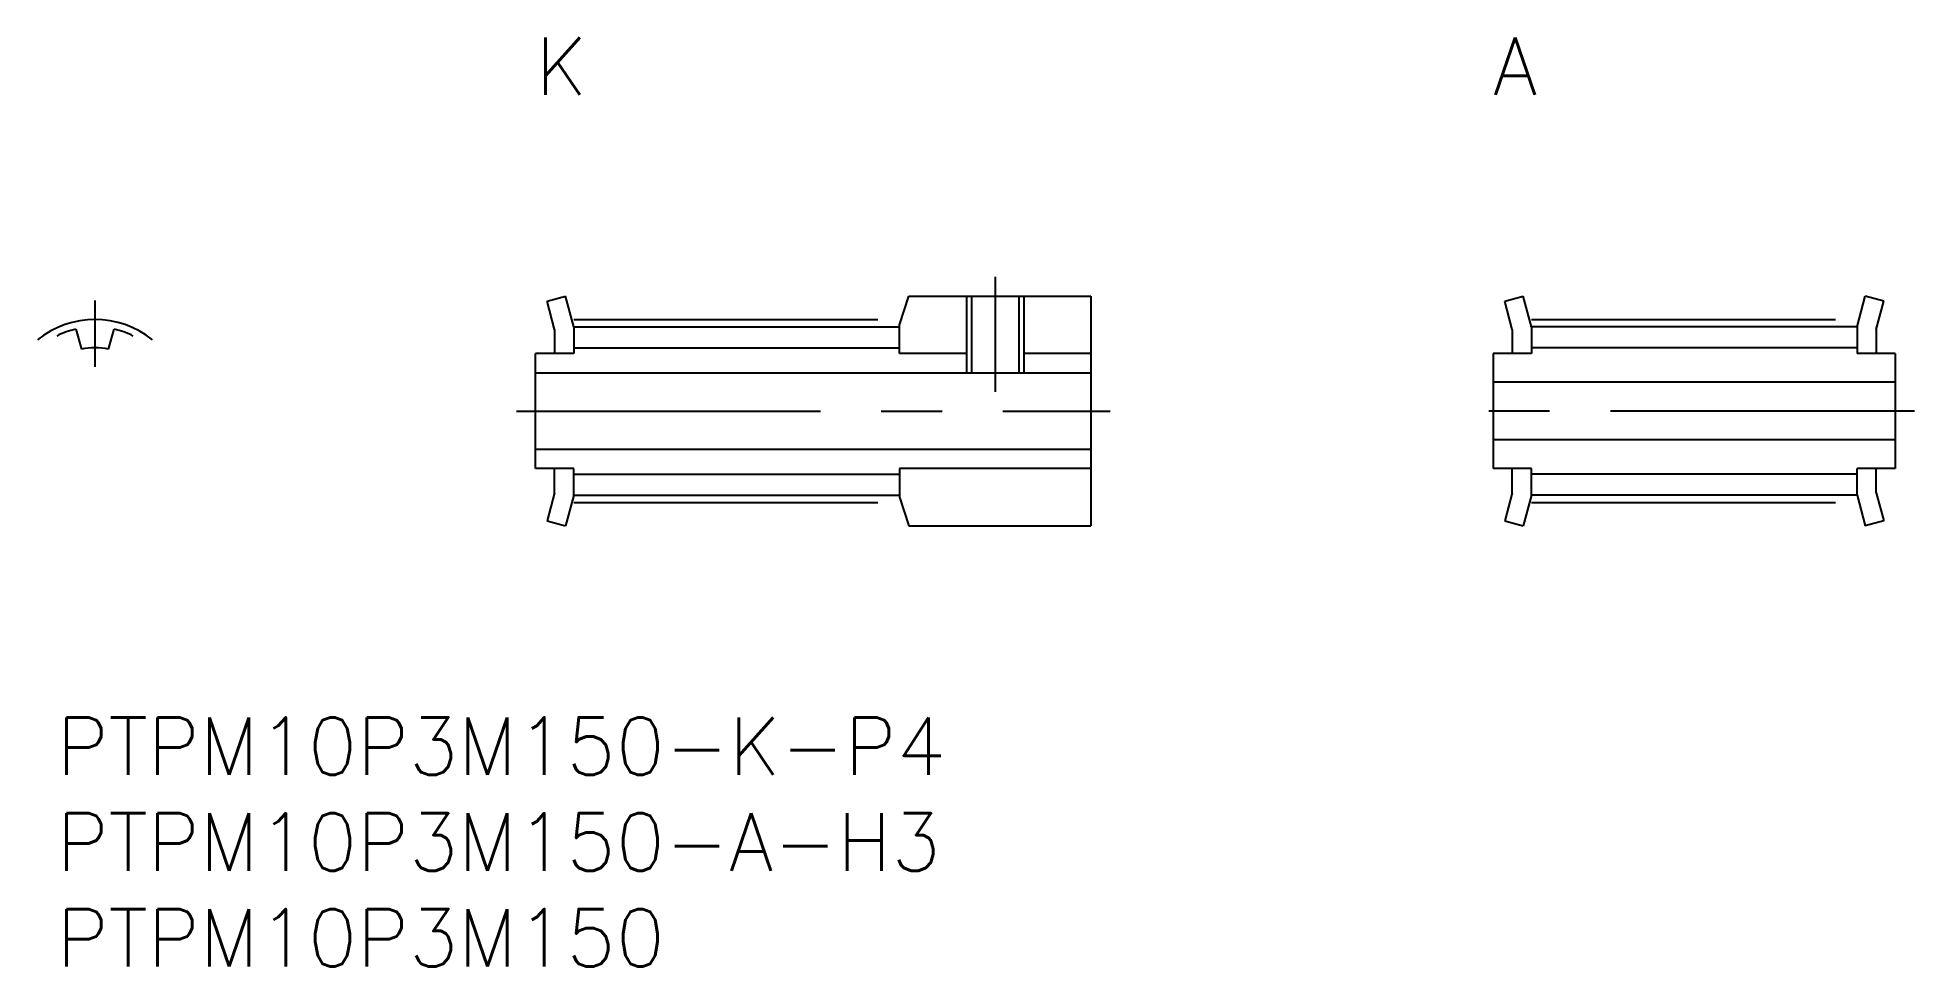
# Model space of a CAD drawing. Extents: x -1 to 97, y -13 to 35.5.
import ezdxf

# ---------------------------------------------------------------- set-up
doc = ezdxf.new("R2010")
doc.units = 0
doc.header["$LTSCALE"] = 0.5
doc.linetypes.add('CENTER', pattern=[50.8, 31.75, -6.35, 6.35, -6.35])
for name, color, linetype in [('MSM_CENTER', 1, 'CENTER'), ('MSM_CONTINUOUS', 7, 'CONTINUOUS'), ('MSM_NARROW', 5, 'CONTINUOUS'), ('MSM_PART_NUMBER', 7, 'CONTINUOUS')]:
    doc.layers.add(name, color=color, linetype=linetype)
doc.styles.get("Standard").update_dxf_attribs({"font": 'txt.shx', "height": 3, "bigfont": 'bigfont.shx'})

# ---------------------------------------------------------------- blocks, each defined once
blk = doc.blocks.new('*U97')
at = {"layer": 'MSM_PART_NUMBER'}
blk.add_text('PTPM10P3M150-K-P4', height=3, dxfattribs=at).set_placement((0, -3))
blk = doc.blocks.new('*U98')
at = {"layer": 'MSM_PART_NUMBER'}
blk.add_text('PTPM10P3M150-A-H3', height=3, dxfattribs=at).set_placement((0, -8))
blk = doc.blocks.new('*U99')
at = {"layer": 'MSM_PART_NUMBER'}
blk.add_text('PTPM10P3M150', height=3, dxfattribs=at).set_placement((0, -13))
blk = doc.blocks.new('*U100')
at = {"layer": 'MSM_PART_NUMBER'}
blk.add_text('K', height=3, dxfattribs=at).set_placement((25, 32.5))
blk = doc.blocks.new('*U101')
at = {"layer": 'MSM_PART_NUMBER'}
blk.add_text('A', height=3, dxfattribs=at).set_placement((75, 32.5))

msp = doc.modelspace()

# ---------------------------------------------------------------- linework, layer by layer
at = {"layer": 'MSM_CENTER'}
for p, q in [((49, 23), (49, 17)), ((2, 21.775), (2, 18.305)), ((27, 20.775), (44, 20.775)), ((77, 20.775), (94, 20.775)), ((24, 16), (55, 16)), ((97, 16), (74, 16)), ((27, 11.225), (44, 11.225)), ((77, 11.225), (94, 11.225))]:
    msp.add_line(p, q, dxfattribs=at)
msp.add_arc((2, 16), 4.775, 51.07723, 128.92277, dxfattribs=at)
at = {"layer": 'MSM_CONTINUOUS'}
for p, q in [((25.604, 21.741), (26.57, 22)), ((26, 20.263), (25.604, 21.741)), ((27, 20.395), (26.57, 22)), ((44, 20.5), (44.5, 22)), ((44.5, 22), (54, 22)), ((47.77, 22), (47.77, 18)), ((50.229, 22), (50.229, 18)), ((54, 22), (54, 10)), ((75.604, 21.741), (76.57, 22)), ((76, 20.263), (75.604, 21.741)), ((77, 20.395), (76.57, 22)), ((94, 20.395), (94.43, 22)), ((95.396, 21.741), (94.43, 22)), ((95, 20.263), (95.396, 21.741)), ((1, 20.28), (1.298, 19.23)), ((2.702, 19.23), (3, 20.28)), ((26, 20.263), (26, 19)), ((27, 20.395), (44, 20.395)), ((27, 20.395), (27, 19)), ((44, 19), (44, 20.5)), ((76, 20.263), (76, 19)), ((94, 20.395), (77, 20.395)), ((77, 20.395), (77, 19)), ((94, 20.395), (94, 19)), ((95, 20.263), (95, 19)), ((25, 13), (25, 19)), ((27, 19), (25, 19)), ((27, 19.305), (44, 19.305)), ((47.5, 19), (44, 19)), ((54, 19), (50.5, 19)), ((75, 19), (75, 13)), ((77, 19), (75, 19)), ((94, 19.305), (77, 19.305)), ((96, 19), (94, 19)), ((96, 19), (96, 13)), ((25, 18), (54, 18)), ((96, 17.5), (75, 17.5)), ((25, 14), (54, 14)), ((96, 14.5), (75, 14.5)), ((27, 13), (25, 13)), ((26, 11.737), (26, 13)), ((27, 11.605), (27, 13)), ((54, 13), (44, 13)), ((44, 13), (44, 11.5)), ((77, 13), (75, 13)), ((76, 11.737), (76, 13)), ((77, 11.605), (77, 13)), ((96, 13), (94, 13)), ((94, 11.605), (94, 13)), ((95, 11.737), (95, 13)), ((27, 12.695), (44, 12.695)), ((94, 12.695), (77, 12.695)), ((26, 11.737), (25.604, 10.259)), ((27, 11.605), (26.57, 10)), ((27, 11.605), (44, 11.605)), ((44, 11.5), (44.5, 10)), ((76, 11.737), (75.604, 10.259)), ((77, 11.605), (76.57, 10)), ((94, 11.605), (77, 11.605)), ((94, 11.605), (94.43, 10)), ((95, 11.737), (95.396, 10.259)), ((25.604, 10.259), (26.57, 10)), ((44.5, 10), (54, 10)), ((75.604, 10.259), (76.57, 10)), ((95.396, 10.259), (94.43, 10))]:
    msp.add_line(p, q, dxfattribs=at)
for radius, start, end in [(4.395, 103.15177, 117.06896), (4.395, 62.93104, 76.84823), (3.305, 77.73477, 102.26523)]:
    msp.add_arc((2, 16), radius, start, end, dxfattribs=at)
at = {"layer": 'MSM_NARROW'}
for p, q in [((47.5, 22), (47.5, 18)), ((50.5, 22), (50.5, 18))]:
    msp.add_line(p, q, dxfattribs=at)

# ---------------------------------------------------------------- block references
at = {"layer": 'MSM_CONTINUOUS'}
for name in ['*U100', '*U101', '*U97', '*U98', '*U99']:
    msp.add_blockref(name, (0, 0), dxfattribs=at)

doc.saveas('drawing.dxf')
